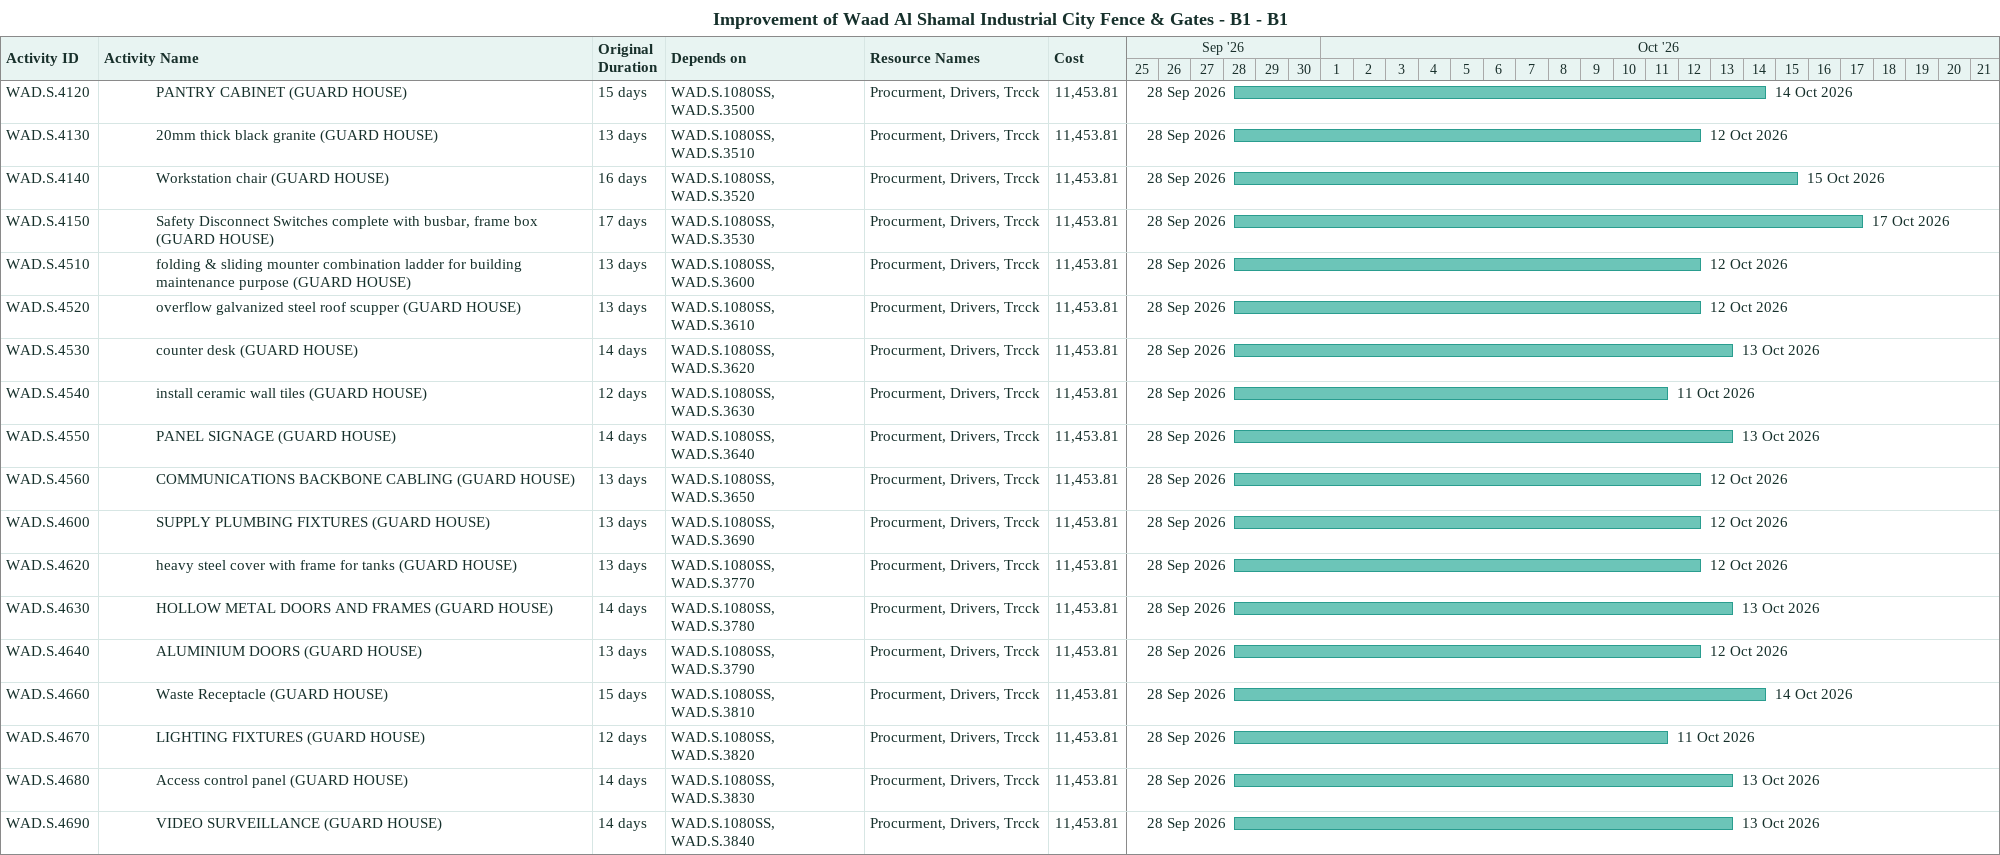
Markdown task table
Improvement of Waad Al Shamal Industrial City Fence & Gates - B1 - B1

| ID | Level | Task | Original duration | Start | Finish | Predecessors | Resources | Cost |
|---|---|---|---|---|---|---|---|---|
| WAD.S.4120 | 4 | PANTRY CABINET (GUARD HOUSE) | 15d | 2026-09-28 | 2026-10-14 | WAD.S.1080SS, WAD.S.3500 | Procurment, Drivers, Trcck | 11453.81 |
| WAD.S.4130 | 4 | 20mm thick black granite (GUARD HOUSE) | 13d | 2026-09-28 | 2026-10-12 | WAD.S.1080SS, WAD.S.3510 | Procurment, Drivers, Trcck | 11453.81 |
| WAD.S.4140 | 4 | Workstation chair (GUARD HOUSE) | 16d | 2026-09-28 | 2026-10-15 | WAD.S.1080SS, WAD.S.3520 | Procurment, Drivers, Trcck | 11453.81 |
| WAD.S.4150 | 4 | Safety Disconnect Switches complete with busbar, frame box (GUARD HOUSE) | 17d | 2026-09-28 | 2026-10-17 | WAD.S.1080SS, WAD.S.3530 | Procurment, Drivers, Trcck | 11453.81 |
| WAD.S.4510 | 4 | folding & sliding mounter combination ladder for building maintenance purpose (GUARD HOUSE) | 13d | 2026-09-28 | 2026-10-12 | WAD.S.1080SS, WAD.S.3600 | Procurment, Drivers, Trcck | 11453.81 |
| WAD.S.4520 | 4 | overflow galvanized steel roof scupper (GUARD HOUSE) | 13d | 2026-09-28 | 2026-10-12 | WAD.S.1080SS, WAD.S.3610 | Procurment, Drivers, Trcck | 11453.81 |
| WAD.S.4530 | 4 | counter desk (GUARD HOUSE) | 14d | 2026-09-28 | 2026-10-13 | WAD.S.1080SS, WAD.S.3620 | Procurment, Drivers, Trcck | 11453.81 |
| WAD.S.4540 | 4 | install ceramic wall tiles (GUARD HOUSE) | 12d | 2026-09-28 | 2026-10-11 | WAD.S.1080SS, WAD.S.3630 | Procurment, Drivers, Trcck | 11453.81 |
| WAD.S.4550 | 4 | PANEL SIGNAGE (GUARD HOUSE) | 14d | 2026-09-28 | 2026-10-13 | WAD.S.1080SS, WAD.S.3640 | Procurment, Drivers, Trcck | 11453.81 |
| WAD.S.4560 | 4 | COMMUNICATIONS BACKBONE CABLING (GUARD HOUSE) | 13d | 2026-09-28 | 2026-10-12 | WAD.S.1080SS, WAD.S.3650 | Procurment, Drivers, Trcck | 11453.81 |
| WAD.S.4600 | 4 | SUPPLY PLUMBING FIXTURES (GUARD HOUSE) | 13d | 2026-09-28 | 2026-10-12 | WAD.S.1080SS, WAD.S.3690 | Procurment, Drivers, Trcck | 11453.81 |
| WAD.S.4620 | 4 | heavy steel cover with frame for tanks (GUARD HOUSE) | 13d | 2026-09-28 | 2026-10-12 | WAD.S.1080SS, WAD.S.3770 | Procurment, Drivers, Trcck | 11453.81 |
| WAD.S.4630 | 4 | HOLLOW METAL DOORS AND FRAMES (GUARD HOUSE) | 14d | 2026-09-28 | 2026-10-13 | WAD.S.1080SS, WAD.S.3780 | Procurment, Drivers, Trcck | 11453.81 |
| WAD.S.4640 | 4 | ALUMINIUM DOORS (GUARD HOUSE) | 13d | 2026-09-28 | 2026-10-12 | WAD.S.1080SS, WAD.S.3790 | Procurment, Drivers, Trcck | 11453.81 |
| WAD.S.4660 | 4 | Waste Receptacle (GUARD HOUSE) | 15d | 2026-09-28 | 2026-10-14 | WAD.S.1080SS, WAD.S.3810 | Procurment, Drivers, Trcck | 11453.81 |
| WAD.S.4670 | 4 | LIGHTING FIXTURES (GUARD HOUSE) | 12d | 2026-09-28 | 2026-10-11 | WAD.S.1080SS, WAD.S.3820 | Procurment, Drivers, Trcck | 11453.81 |
| WAD.S.4680 | 4 | Access control panel (GUARD HOUSE) | 14d | 2026-09-28 | 2026-10-13 | WAD.S.1080SS, WAD.S.3830 | Procurment, Drivers, Trcck | 11453.81 |
| WAD.S.4690 | 4 | VIDEO SURVEILLANCE (GUARD HOUSE) | 14d | 2026-09-28 | 2026-10-13 | WAD.S.1080SS, WAD.S.3840 | Procurment, Drivers, Trcck | 11453.81 |
